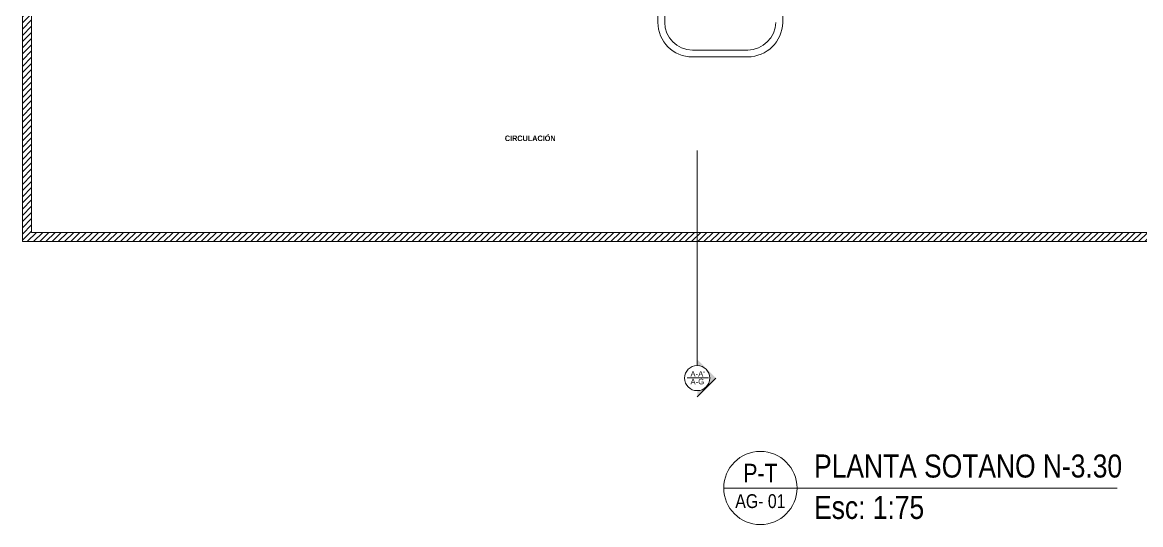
# Model space of a CAD drawing. Extents: x 1270 to 1442, y 932 to 1016.
# Drawn here: x 1277.48 to 1301.75, y 984.42 to 995.32 of the extents above; entities that cross this region are included whole.
import ezdxf

# ---------------------------------------------------------------- set-up
doc = ezdxf.new("R2010")
doc.units = 0
doc.header["$MEASUREMENT"] = 0
doc.layers.add('arquitecturapasito', color=252, linetype='Continuous', lineweight=5)
doc.styles.get("Standard").update_dxf_attribs({"font": 'arial.ttf'})

msp = doc.modelspace()

# ---------------------------------------------------------------- hatches: boundary and pattern name
at = {"layer": 'arquitecturapasito'}
h = msp.add_hatch(dxfattribs=at)
h.set_pattern_fill('ANSI31', color=252, scale=0.03, style=0)
h.set_pattern_definition([(45, (562.36143, -117.4603), (-0.067351921, 0.067351921), [])])
h.paths.add_polyline_path([(1308.45, 1012.986), (1277.482, 1012.986), (1277.482, 1010.154), (1277.482, 1004.718), (1277.482, 990.563), (1299.336, 990.563), (1313.352, 990.563), (1313.352, 1007.632, 0.387418)])
h.paths.add_polyline_path([(1308.441, 1012.786, -0.386911), (1313.152, 1007.632), (1313.152, 990.763), (1299.336, 990.763), (1277.682, 990.763), (1277.682, 1004.718), (1277.682, 1010.154), (1277.682, 1012.786)], flags=16)
at = {"layer": 'arquitecturapasito', "ltscale": 6}
msp.add_hatch(color=252, dxfattribs=at).paths.add_polyline_path([(1292.125, 987.872), (1292.125, 988.007), (1292.533, 987.6), (1292.125, 987.192), (1292.125, 987.328, 1)])

# ---------------------------------------------------------------- linework, layer by layer
at = {"layer": 'arquitecturapasito', "color": 252, "linetype": 'Continuous', "ltscale": 0.03}
for p, q in [((1291.271, 995.769), (1291.271, 995.319)), ((1291.421, 995.769), (1291.421, 995.319)), ((1293.221, 994.719), (1292.021, 994.719)), ((1293.221, 994.569), (1292.021, 994.569))]:
    msp.add_line(p, q, dxfattribs=at)
at = {"layer": 'arquitecturapasito', "color": 252}
for p, q in [((1293.983, 995.314), (1293.983, 995.678)), ((1292.127, 992.537), (1292.125, 987.872))]:
    msp.add_line(p, q, dxfattribs=at)
at = {"layer": 'arquitecturapasito', "color": 252, "ltscale": 6}
for p, q in [((1292.367, 987.608), (1291.911, 987.608)), ((1292.533, 987.6), (1292.125, 987.192))]:
    msp.add_line(p, q, dxfattribs=at)
at = {"layer": 'arquitecturapasito', "color": 252, "linetype": 'ByBlock', "ltscale": 6}
msp.add_line((1294.29, 985.216), (1292.701, 985.216), dxfattribs=at)
at = {"layer": 'arquitecturapasito', "color": 252, "linetype": 'ByBlock'}
msp.add_line((1294.29, 985.216), (1301.236, 985.216), dxfattribs=at)
at = {"layer": 'arquitecturapasito', "color": 252}
msp.add_lwpolyline([(1313.352, 1007.632), (1313.352, 990.563), (1299.336, 990.563), (1277.482, 990.563), (1277.482, 1004.718), (1277.482, 1010.154), (1277.482, 1012.986), (1308.45, 1012.986, -0.387418), (1313.352, 1007.632)], format="xyb", dxfattribs=at)
msp.add_lwpolyline([(1313.352, 1007.632), (1313.352, 990.563), (1299.336, 990.563), (1277.482, 990.563), (1277.482, 1004.718), (1277.482, 1010.154), (1277.482, 1012.986), (1308.45, 1012.986, -0.387418), (1313.352, 1007.632)], format="xyb", dxfattribs=at)
msp.add_lwpolyline([(1313.352, 1007.632), (1313.352, 990.563), (1299.336, 990.563), (1277.482, 990.563), (1277.482, 1004.718), (1277.482, 1010.154), (1277.482, 1012.986), (1308.45, 1012.986, -0.387418), (1313.352, 1007.632)], format="xyb", dxfattribs=at)
msp.add_lwpolyline([(1313.152, 1007.632), (1313.152, 990.763), (1299.336, 990.763), (1277.682, 990.763), (1277.682, 1004.718), (1277.682, 1010.154), (1277.682, 1012.786), (1308.441, 1012.786, -0.386911)], format="xyb", close=True, dxfattribs=at)
at = {"layer": 'arquitecturapasito', "color": 252, "ltscale": 6}
msp.add_circle((1292.125, 987.6), 0.272, dxfattribs=at)
at = {"layer": 'arquitecturapasito', "color": 252, "linetype": 'ByBlock', "ltscale": 6}
msp.add_circle((1293.496, 985.216), 0.795, dxfattribs=at)
at = {"layer": 'arquitecturapasito', "color": 252, "linetype": 'Continuous', "ltscale": 0.03}
for centre, radius, start, end in [((1292.021, 995.319), 0.75, 180, 270), ((1292.021, 995.319), 0.6, 180, 270), ((1293.212, 995.339), 0.621, 270.7897, 358.0931), ((1293.212, 995.339), 0.771, 270.7897, 358.0931)]:
    msp.add_arc(centre, radius, start, end, dxfattribs=at)

# ---------------------------------------------------------------- texts
at = {"layer": 'arquitecturapasito', "color": 252, "char_height": 0.12, "attachment_point": 5}
for s, insert, width in [('{\\fArial Narrow|b1|i0|c0|p34;CIRCULACIÓN}', (1288.502, 992.802), 0.95878), ("A-A'", (1292.134, 987.69), 24.08378), ('A-G', (1292.128, 987.524), 24.08378)]:
    msp.add_mtext(s, dxfattribs=dict(at, insert=insert, width=width))
at = {"layer": 'arquitecturapasito', "color": 252, "linetype": 'ByBlock'}
for s, insert, char_height, width, attachment_point in [('{\\fArial Narrow|b0|i0|c0|p34;PLANTA SOTANO N-3.30}', (1294.662, 985.943), 0.5, 9.30102, 1), ('{\\fArial Narrow|b0|i0|c0|p34;P-T}', (1293.496, 985.541), 0.4, 47.17273, 5), ('{\\fArial Narrow|b0|i0|c0|p34;AG- 01}', (1293.496, 984.929), 0.3, 47.17273, 5), ('{\\fArial Narrow|b0|i0|c0|p34;Esc: 1:75}', (1294.662, 985.045), 0.5, 9.30102, 1)]:
    msp.add_mtext(s, dxfattribs=dict(at, insert=insert, char_height=char_height, width=width, attachment_point=attachment_point))

doc.saveas('drawing.dxf')
